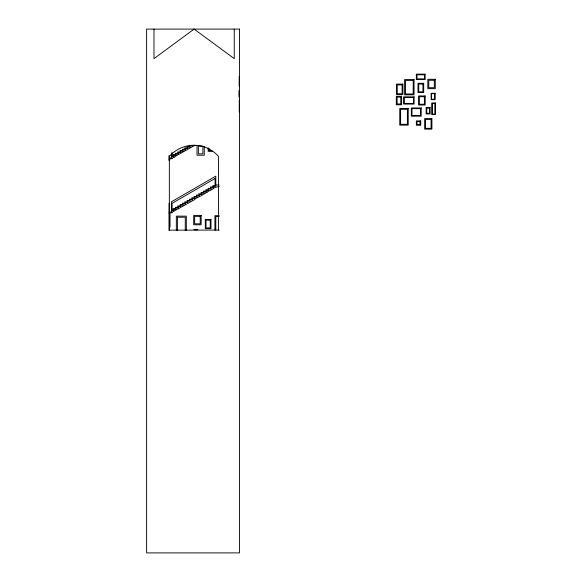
<?xml version="1.0" encoding="UTF-8"?>
<svg xmlns="http://www.w3.org/2000/svg" width="582" height="582" viewBox="0 0 582 582"><rect width="100%" height="100%" fill="white"/><g stroke="black" fill="none" stroke-linecap="round" stroke-linejoin="round"><path stroke-width="0.87" d="M195.028 145.238L174.789 156.645L174.789 157.089L172.454 157.991L172.454 158.442L169.086 159.344M192.438 145.842L190.103 145.842L190.103 147.188L187.768 147.188L187.768 148.541L185.432 148.541L185.432 149.894L183.097 149.894L183.097 151.24L180.762 151.24L180.762 152.593L178.427 152.593L178.427 153.939L176.091 153.939L176.091 155.292L173.756 155.292L173.756 156.645L171.421 156.645M201.99 146.038L198.375 146.038L198.375 153.852L202.892 153.852L202.892 146.038M211.833 150.629L208.902 150.629L208.902 148.425M212.568 151.356L208.174 151.356L208.174 147.843M169.086 157.991L171.421 157.991L171.421 153.11M215.791 184.996L219.159 184.996M219.159 186.349L214.489 187.695L212.154 189.499L207.483 191.747L207.483 192.198L205.148 193.1L205.148 193.551L202.812 194.446L202.812 194.897L195.807 198.498L193.471 200.303L172.454 212.001L172.454 212.452L169.086 213.354M171.421 210.648L173.756 210.648L173.756 209.302L176.091 209.302L176.091 207.949L178.427 207.949L178.427 206.603L180.762 206.603L180.762 205.25L183.097 205.25L183.097 203.896L185.432 203.896L185.432 202.551L187.768 202.551L187.768 201.197L190.103 201.197L190.103 199.852L192.438 199.852L192.438 198.498L194.774 198.498L194.774 197.145L197.109 197.145L197.109 195.799L199.444 195.799L199.444 194.446L201.779 194.446L201.779 193.1L204.115 193.1L204.115 191.747L206.45 191.747L206.45 190.394L208.785 190.394L208.785 189.048L211.12 189.048L211.12 187.695L213.456 187.695L213.456 186.349L215.791 186.349L215.791 176.157L171.421 201.808L171.421 212.001L169.086 212.001M219.218 215.66L214.925 215.66L214.925 230.043M219.218 216.526L215.791 216.526L215.791 230.072M193.893 229.373L197.844 229.373M194.301 229.781L197.436 229.781M219.218 230.072L169.347 230.137L169.347 156.456A32.614 32.614 0 0 1 218.548 156.456L218.548 230.137M239.253 100.25L239.253 111.89M239.151 76.591L239.151 85.983M238.962 90.566L238.962 96.961M234.255 29.1L234.255 58.644L194.119 29.1L153.983 58.644L153.983 29.1M204.26 146.431L204.26 155.219L197.014 155.219L197.014 145.551M189.426 145.165L189.426 146.511L187.091 146.511L187.091 147.864L184.756 147.864L184.756 149.218L182.421 149.218L182.421 150.563L180.085 150.563L180.085 151.917L177.75 151.917L177.75 153.262L175.415 153.262L175.415 154.616L173.08 154.616L173.08 155.969L172.097 155.969L172.097 152.644M186.327 230.516L186.327 216.14L176.331 216.14L176.331 230.516M185.258 230.363L185.258 217.21L177.401 217.21L177.401 230.363M170.031 213.885L170.031 227.067M169.086 155.343L169.086 160.69M169.086 203.162L169.086 230.581M215.114 178.463L172.097 203.329L172.097 209.971L173.08 209.971L173.08 208.625L175.415 208.625L175.415 207.272L177.75 207.272L177.75 205.926L180.085 205.926L180.085 204.573L182.421 204.573L182.421 203.22L184.756 203.22L184.756 201.874L187.091 201.874L187.091 200.521L189.426 200.521L189.426 199.175L191.762 199.175L191.762 197.822L194.097 197.822L194.097 196.469L196.432 196.469L196.432 195.123L198.768 195.123L198.768 193.77L201.103 193.77L201.103 192.424L203.438 192.424L203.438 191.071L205.773 191.071L205.773 189.717L208.109 189.717L208.109 188.372L210.444 188.372L210.444 187.018L212.779 187.018L212.779 185.673L215.114 185.673L215.114 178.463M239.471 29.1L146.62 29.1L146.62 552.9L239.471 552.9L239.471 29.1M425.136 74.132L416.341 74.132L416.341 79.567L425.136 79.567L425.136 74.132M424.46 74.816L417.018 74.816L417.018 78.89L424.46 78.89L424.46 74.816M435.278 79.297L427.814 79.297L427.814 88.69L435.278 88.69L435.278 79.297M414.057 79.559L404.614 79.559L404.614 94.844L414.057 94.844L414.057 79.559M434.31 80.265L428.781 80.265L428.781 87.722L434.31 87.722L434.31 80.265M413.191 80.432L405.479 80.432L405.479 93.978L413.191 93.978L413.191 80.432M423.703 83.299L417.992 83.299L417.992 92.538L423.703 92.538L423.703 83.299M422.954 84.048L418.749 84.048L418.749 91.781L422.954 91.781L422.954 84.048M402.897 84.099L396.473 84.099L396.473 94.495L402.897 94.495L402.897 84.099M402.126 84.877L397.251 84.877L397.251 93.717L402.126 93.717L402.126 84.877M435.089 93.273L431.138 93.273L431.138 99.668L435.089 99.668L435.089 93.273M434.681 93.687L431.546 93.687L431.546 99.26L434.681 99.26L434.681 93.687M425.173 95.943L418.582 95.943L418.582 105.007L425.173 105.007L425.173 95.943M401.595 96.256L396.32 96.256L396.32 104.782L401.595 104.782L401.595 96.256M424.394 96.721L419.36 96.721L419.36 104.229L424.394 104.229L424.394 96.721M414.122 96.838L403.639 96.838L403.639 104.083L414.122 104.083L414.122 96.838M400.78 97.07L397.142 97.07L397.142 103.967L400.78 103.967L400.78 97.07M413.453 97.514L404.308 97.514L404.308 103.414L413.453 103.414L413.453 97.514M435.38 102.956L431.815 102.956L431.815 114.603L435.38 114.603L435.38 102.956M434.907 103.436L432.288 103.436L432.288 114.123L434.907 114.123L434.907 103.436M430.098 107.532L426.148 107.532L426.148 113.927L430.098 113.927L430.098 107.532M421.201 107.954L411.314 107.954L411.314 116.189L421.201 116.189L421.201 107.954M429.472 108.157L426.773 108.157L426.773 113.301L429.472 113.301L429.472 108.157M408.222 108.499L399.761 108.499L399.761 125.137L408.222 125.137L408.222 108.499M420.51 108.645L412.005 108.645L412.005 115.498L420.51 115.498L420.51 108.645M407.393 109.321L400.591 109.321L400.591 124.308L407.393 124.308L407.393 109.321M431.909 118.597L424.656 118.597L424.656 129.139L431.909 129.139L431.909 118.597M431.087 119.419L425.478 119.419L425.478 128.324L431.087 128.324L431.087 119.419M420.742 120.889L416.356 120.889L416.356 125.275L420.742 125.275L420.742 120.889M420.015 121.616L417.083 121.616L417.083 124.548L420.015 124.548L420.015 121.616M201.168 215.398L193.704 215.398L193.704 224.79L201.168 224.79L201.168 215.398M200.201 216.366L194.672 216.366L194.672 223.815L200.201 223.815L200.201 216.366M210.99 219.392L205.279 219.392L205.279 228.631L210.99 228.631L210.99 219.392M210.233 220.149L206.028 220.149L206.028 227.882L210.233 227.882L210.233 220.149"/></g></svg>
